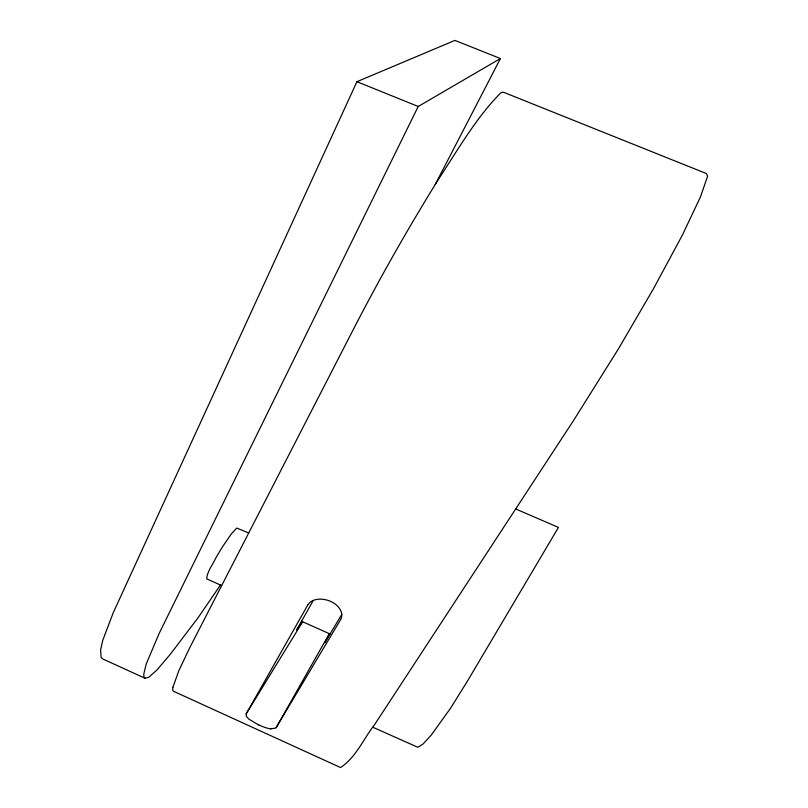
<?xml version="1.0" encoding="UTF-8"?>
<svg xmlns="http://www.w3.org/2000/svg" width="808" height="808" viewBox="0 0 808 808"><rect width="100%" height="100%" fill="white"/><g stroke="black" fill="none" stroke-linecap="round" stroke-linejoin="round"><path stroke-width="1.21" d="M435.229 184.507L500.425 58.53L454.914 40.4L356.924 81.699L113.251 612.696L102.707 640.451L100.606 649.915L101.101 657.348L102.616 658.894L144.965 678.235L148.763 677.235L156.843 670.125L170.286 654.288L197.738 618.191L220.453 585.022M340.734 619.393C344.107 613.06 338.926 606.02 333.472 602.899A22.533 18.564 7.4 0 0 327.533 600.243C320.998 598.253 312.211 598.506 307.969 604.667M500.425 58.53L418.211 106.484L159.136 633.472L146.147 664.186L143.773 674.165L143.955 676.912L144.965 678.235M307.798 604.96L246.087 714.06L246.45 716.373L248.743 719.009L258.641 724.988M328.765 635.492L324.877 642.612L341.794 614.403M270.811 728.806L275.649 728.119A2.757 2.272 7.4 0 0 276.225 727.503L329.321 633.684M313.312 600.395L296.647 630.008L301.121 623.13M340.623 619.585L276.225 727.503M302.111 621.524L301.182 623.029M246.198 713.817L302.687 621.776M356.924 81.699L418.211 106.484M515.686 508.959L558.449 527.412L467.489 681.023L450.511 708.283L431.219 735.118L422.927 744.128L417.847 747.279L372.872 727.261M248.692 532.987L236.734 528.058L231.3 533.957L223.159 545.824A388.486 320.16 7.4 0 0 215.847 557.944C212.746 564.671 207.111 571.448 206.707 578.871L221.665 585.558M301.344 621.17L330.189 634.068M270.771 728.967A38.067 31.371 7.4 0 1 258.752 724.837M172.851 687.436L172.68 690.032L173.346 691.194L340.532 767.539C355.752 757.722 363.731 738.502 374.791 724.332L573.266 420.938L618.504 348.763L653.47 288.759L682.295 235.249L700.496 196.859L707.616 176.144L706.424 173.569L503.768 92.344C502.637 91.96 501.475 92.567 500.506 93.102C476.023 118.008 458.55 148.793 439.421 177.77C408.949 226.735 380.467 276.932 353.995 328.159L189.9 647.4L178.831 670.68L172.851 687.436"/></g></svg>
